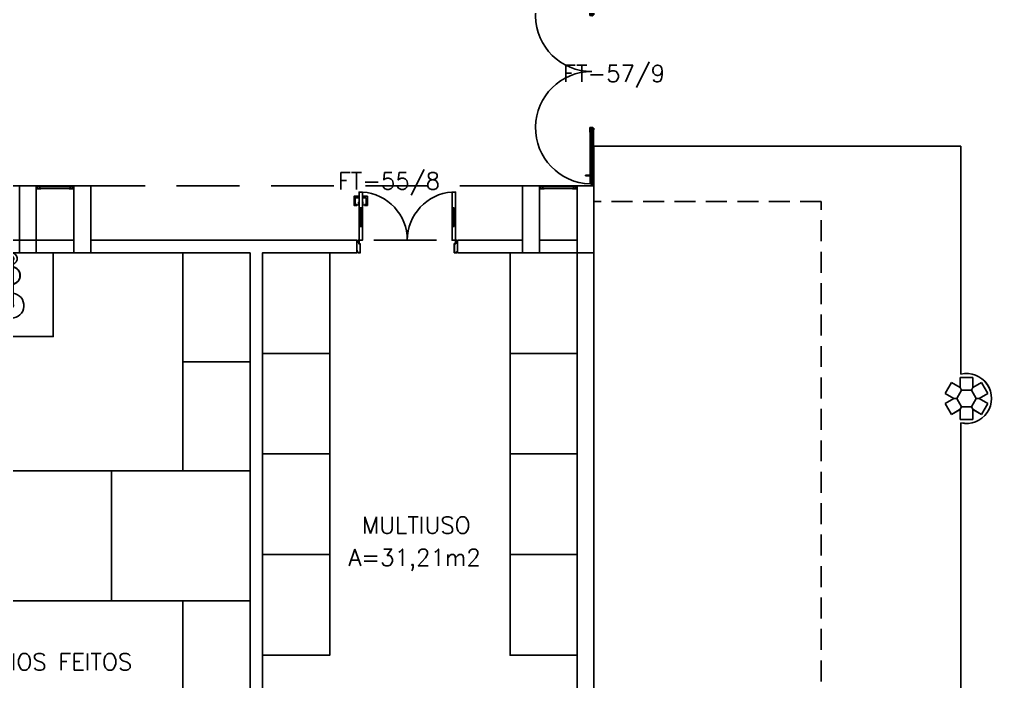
# Model space of a CAD drawing. Header units: millimetres. Extents: x 2128 to 2646, y 1972 to 2207.
# Drawn here: x 2352.61 to 2364.2, y 2103.13 to 2111.02 of the extents above; entities that cross this region are included whole.
import ezdxf

# ---------------------------------------------------------------- set-up
doc = ezdxf.new("R2010")
doc.units = ezdxf.units.MM
doc.linetypes.add('HIDDEN', pattern=[0.375, 0.25, -0.125])
for name, color, linetype in [('A-WC', 2, 'Continuous'), ('AR-ALV', 2, 'Continuous'), ('AR-BANCADAS', 1, 'Continuous'), ('AR-CHUVEIRO', 1, 'Continuous'), ('AR-ESQ', 1, 'Continuous'), ('AR-ESTC', 3, 'Continuous'), ('AR-ESTMA-C', 1, 'Continuous'), ('AR-LAY-OUT-EQUIPAMENTOS', 1, 'Continuous'), ('AR-PIS', 1, 'Continuous'), ('AR-PISO-V1', 1, 'Continuous'), ('AR-PORTA', 1, 'Continuous'), ('AR-PROJ', 1, 'HIDDEN'), ('AR-VIDRO', 2, 'Continuous'), ('BC- VISTA', 1, 'Continuous'), ('DT-ESQ-BAGUETE-C', 1, 'Continuous'), ('DT-ESQ-PERFIL CADEIRA-C', 2, 'Continuous'), ('DT-ESQ-PERFIL CADEIRA-V', 2, 'Continuous'), ('DT-ESQ-VENEZIANA-C', 1, 'Continuous'), ('DT-ESQ-VENEZIANA-V', 1, 'Continuous'), ('ENDEREÇO', 2, 'Continuous'), ('maçaneta', 1, 'Continuous'), ('montantes', 1, 'Continuous'), ('mov', 1, 'Continuous'), ('PLAT-CONG', 7, 'Continuous'), ('PM-PERFIL U-C', 2, 'Continuous'), ('PM-VIDRO', 2, 'Continuous'), ('pm1', 2, 'Continuous'), ('pm2', 2, 'Continuous'), ('TEXTO', 2, 'Continuous'), ('Área', 2, 'Continuous')]:
    doc.layers.add(name, color=color, linetype=linetype)
doc.styles.add('UNB-100', font='simplex.shx', dxfattribs={"height": 0.2})
doc.styles.add('UNB1-100', font='simplex.shx', dxfattribs={"height": 0.2})

# ---------------------------------------------------------------- blocks, each defined once
blk = doc.blocks.new('A$C34151AAB')
at = {"layer": 'AR-PISO-V1'}
for p in [(28.466, 2.718), (32.841, 0)]:
    blk.add_line(p, (32.841, 2.718), dxfattribs=at)
blk = doc.blocks.new('pilar15')
at = {"layer": 'AR-ESTMA-C'}
for p, q in [((0.075, 0.25), (-0.075, 0.25)), ((-0.075, 0.13), (-0.075, 0.25)), ((0.075, 0.13), (0.075, 0.25)), ((-0.179, 0.19), (-0.254, 0.06)), ((-0.075, 0.13), (-0.179, 0.19)), ((-0.075, 0.13), (-0.058, 0.1)), ((0.075, 0.13), (0.058, 0.1)), ((0.075, 0.13), (0.179, 0.19)), ((0.254, 0.06), (0.179, 0.19)), ((-0.15, 0), (-0.254, 0.06)), ((-0.254, -0.06), (-0.15, 0)), ((-0.15, 0), (-0.115, 0)), ((0.15, 0), (0.115, 0)), ((0.15, 0), (0.254, 0.06)), ((0.15, 0), (0.254, -0.06)), ((-0.179, -0.19), (-0.254, -0.06)), ((-0.075, -0.13), (-0.058, -0.1)), ((0.075, -0.13), (0.058, -0.1)), ((0.254, -0.06), (0.179, -0.19)), ((-0.075, -0.13), (-0.179, -0.19)), ((-0.075, -0.13), (-0.075, -0.25)), ((0.075, -0.13), (0.179, -0.19)), ((0.075, -0.13), (0.075, -0.25)), ((0.075, -0.25), (-0.075, -0.25))]:
    blk.add_line(p, q, dxfattribs=at)
blk.add_lwpolyline([(0.058, 0.1), (-0.058, 0.1), (-0.115, 0), (-0.058, -0.1), (0.058, -0.1), (0.115, 0)], close=True, dxfattribs=at)
blk = doc.blocks.new('A$C201E7DEE')
at = {"layer": 'AR-PISO-V1'}
for p in [(28.466, 3.299), (32.841, 0.581)]:
    blk.add_line(p, (32.841, 3.299), dxfattribs=at)
blk.add_arc((32.909, 0.29), 0.298, 256.8287, 103.1713, dxfattribs=at)
at = {"layer": 'AR-PROJ'}
blk.add_line((31.177, 2.64), (28.466, 2.64), dxfattribs=at)
at = {"layer": 'AR-ESTMA-C', "ltscale": 0.25}
blk.add_blockref('pilar15', (32.909, 0.29), dxfattribs=at)
blk = doc.blocks.new('BOX')
at = {"color": 1}
for p, q in [((-0.057, -0.14), (-0.057, -0.2)), ((-0.053, -0.14), (-0.053, -0.2)), ((-0.03, -0.165), (-0.053, -0.165)), ((-0.03, -0.175), (-0.053, -0.175)), ((-0.02, -0.73), (-0.02, -0.192)), ((0.02, -0.73), (0.02, -0.192))]:
    blk.add_line(p, q, dxfattribs=at)
blk.add_circle((0, -0.17), 0.02, dxfattribs=at)
for centre, radius, start, end in [((0, -0.17), 0.0699, 286.6348, 253.3652), ((-0.055, -0.14), 0.002, 0, 180), ((-0.055, -0.2), 0.002, 180, 0), ((0, -0.17), 0.03, 311.8103, 228.1897), ((0, -0.371), 0.107, 100.7532, 259.2468), ((0, -0.371), 0.103, 100.7532, 259.2468), ((0, -0.371), 0.103, 280.7532, 79.2468), ((0, -0.371), 0.107, 280.7532, 79.2468), ((0, -0.73), 0.15, 97.6623, 82.3377), ((0, -0.73), 0.025, 143.1301, 36.8699), ((0, -0.73), 0.02, 180, 0)]:
    blk.add_arc(centre, radius, start, end, dxfattribs=at)
blk = doc.blocks.new('chuvemerg-p')
at = {"layer": 'A-WC', "xscale": 4.000000000000012, "yscale": 4.000000000000012, "zscale": 4.000000000000012, "rotation": 315.0000000000003}
blk.add_blockref('BOX', (0, 0), dxfattribs=at)
blk = doc.blocks.new('chuveiro-emerg')
at = {"layer": 'AR-LAY-OUT-EQUIPAMENTOS'}
blk.add_lwpolyline([(0, 0.5), (1, 0.5), (1, -0.5), (0, -0.5)], close=True, dxfattribs=at)
at = {"layer": 'AR-LAY-OUT-EQUIPAMENTOS', "xscale": 0.250000000000002, "yscale": 0.250000000000002, "zscale": 0.250000000000002, "rotation": 135}
blk.add_blockref('chuvemerg-p', (-0.1, 0), dxfattribs=at)
blk = doc.blocks.new('BCL02')
at = {"layer": 'BC- VISTA'}
blk.add_lwpolyline([(0.8, 0), (0.8, -1.2), (0, -1.2), (0, 0)], close=True, dxfattribs=at)
blk = doc.blocks.new('BCP12')
at = {"layer": 'BC- VISTA'}
blk.add_lwpolyline([(0.8, 0), (0.8, -1.3), (0, -1.3), (0, 0)], close=True, dxfattribs=at)
blk = doc.blocks.new('BCP08')
at = {"layer": 'BC- VISTA'}
blk.add_lwpolyline([(0.8, 0), (0.8, -1.1), (0, -1.1), (0, 0)], close=True, dxfattribs=at)
blk = doc.blocks.new('BCP24')
at = {"layer": 'BC- VISTA'}
blk.add_lwpolyline([(1.55, 0), (1.55, -1.65), (0, -1.65), (0, 0)], close=True, dxfattribs=at)
blk = doc.blocks.new('EF01-P')
at = {"layer": 'DT-ESQ-BAGUETE-C', "ltscale": 0.1}
for points in [[(0.002, 0.035), (0.015, 0.035), (0.015, 0.033), (0.002, 0.033), (0.002, 0.005), (0.015, 0.005), (0.015, 0.004), (0.002, 0.004, -0.414214), (0, 0.005), (0, 0.033, -0.414214)], [(0.448, 0.035), (0.435, 0.035), (0.435, 0.033), (0.448, 0.033), (0.448, 0.005), (0.435, 0.005), (0.435, 0.004), (0.448, 0.004, 0.414214), (0.45, 0.005), (0.45, 0.033, 0.414214)]]:
    blk.add_lwpolyline(points, format="xyb", close=True, dxfattribs=at)
at = {"layer": 'DT-ESQ-PERFIL CADEIRA-C', "ltscale": 0.1}
for points in [[(0.01, 0.002), (0.01, 0.003), (0.002, 0.003, 1), (0.002, 0), (0.015, 0, 0.414214), (0.016, 0.002), (0.016, 0.033), (0.043, 0.033)], [(0.043, 0.006), (0.018, 0.006), (0.018, 0.016), (0.016, 0.016), (0.016, 0.006, 0.414214), (0.018, 0.005), (0.043, 0.005), (0.056, 0.005, 1), (0.056, 0.008), (0.043, 0.008), (0.043, 0.02), (0.043, 0.032), (0.056, 0.032, 1), (0.056, 0.035), (0.043, 0.035), (0.016, 0.035, 0.414214), (0.015, 0.033), (0.015, 0.002), (0.002, 0.002)], [(0.041, 0.02), (0.041, 0.032, -0.414214), (0.043, 0.033), (0.056, 0.033)], [(0.041, 0.02), (0.041, 0.008, 0.414214), (0.043, 0.006), (0.056, 0.006)], [(0.407, 0.006), (0.432, 0.006), (0.432, 0.016), (0.433, 0.016), (0.433, 0.006, -0.414214), (0.432, 0.005), (0.407, 0.005), (0.394, 0.005, -1), (0.394, 0.008), (0.407, 0.008), (0.407, 0.02), (0.407, 0.032), (0.394, 0.032, -1), (0.394, 0.035), (0.407, 0.035), (0.433, 0.035, -0.414214), (0.435, 0.033), (0.435, 0.002), (0.448, 0.002)], [(0.408, 0.02), (0.408, 0.032, 0.414214), (0.407, 0.033), (0.394, 0.033)], [(0.408, 0.02), (0.408, 0.008, -0.414214), (0.407, 0.006), (0.394, 0.006)], [(0.44, 0.002), (0.44, 0.003), (0.448, 0.003, -1), (0.448, 0), (0.435, 0, -0.414214), (0.433, 0.002), (0.433, 0.033), (0.407, 0.033)]]:
    blk.add_lwpolyline(points, format="xyb", dxfattribs=at)
at = {"layer": 'DT-ESQ-PERFIL CADEIRA-V', "ltscale": 0.1}
blk.add_line((0.015, 0), (0.435, 0), dxfattribs=at)
at = {"layer": 'DT-ESQ-VENEZIANA-C', "ltscale": 0.1}
for p, q in [((0.043, 0.011), (0.407, 0.011)), ((0.043, 0.009), (0.407, 0.009))]:
    blk.add_line(p, q, dxfattribs=at)
at = {"layer": 'DT-ESQ-VENEZIANA-V', "ltscale": 0.1}
blk.add_line((0.043, 0.031), (0.407, 0.031), dxfattribs=at)
blk = doc.blocks.new('PV1')
at = {"layer": 'AR-VIDRO'}
for p, q in [((0.682, 0.02), (0.005, 0.02)), ((0.682, 0.005), (0.005, 0.005)), ((0.022, 0.044), (0.022, 0.029)), ((0.022, 0.044), (0.688, 0.044)), ((0.022, 0.029), (0.688, 0.029)), ((2.703, 0.044), (2.037, 0.044)), ((2.703, 0.029), (2.037, 0.029)), ((2.043, 0.02), (2.72, 0.02)), ((2.043, 0.005), (2.72, 0.005)), ((2.703, 0.044), (2.703, 0.029))]:
    blk.add_line(p, q, dxfattribs=at)
at = {"layer": 'maçaneta'}
for p, q in [((0.112, 0.044), (0.112, 0.049)), ((0.112, 0.049), (0.132, 0.049)), ((0.117, 0.099), (0.127, 0.099)), ((0.117, 0.049), (0.117, 0.099)), ((0.127, 0.049), (0.127, 0.099)), ((0.132, 0.044), (0.132, 0.049)), ((2.613, 0.049), (2.593, 0.049)), ((2.593, 0.044), (2.593, 0.049)), ((2.598, 0.049), (2.598, 0.099)), ((2.608, 0.099), (2.598, 0.099)), ((2.608, 0.049), (2.608, 0.099)), ((2.613, 0.044), (2.613, 0.049))]:
    blk.add_line(p, q, dxfattribs=at)
at = {"layer": 'montantes'}
for p, q in [((0, 0), (0, 0.025)), ((0, 0.025), (0.02, 0.025)), ((0, 0), (0.02, 0)), ((0.005, 0.005), (0.005, 0.02)), ((0.02, 0.02), (0.02, 0.025)), ((0.02, 0), (0.02, 0.005)), ((0.642, 0.049), (0.693, 0.049)), ((0.642, 0.025), (0.693, 0.025)), ((0.688, 0.025), (0.668, 0.025)), ((0.668, 0.02), (0.668, 0.025)), ((0.668, 0), (0.668, 0.005)), ((0.688, 0), (0.668, 0)), ((0.682, 0.005), (0.682, 0.02)), ((0.688, 0.044), (0.688, 0.029)), ((0.688, 0), (0.688, 0.025)), ((0.693, 0.049), (0.693, 0.025)), ((2.032, 0.049), (2.032, 0.025)), ((2.082, 0.049), (2.032, 0.049)), ((2.082, 0.025), (2.032, 0.025)), ((2.037, 0.044), (2.037, 0.029)), ((2.037, 0.025), (2.057, 0.025)), ((2.037, 0), (2.037, 0.025)), ((2.037, 0), (2.057, 0)), ((2.043, 0.005), (2.043, 0.02)), ((2.057, 0.02), (2.057, 0.025)), ((2.057, 0), (2.057, 0.005)), ((2.705, 0.02), (2.705, 0.025)), ((2.725, 0.025), (2.705, 0.025)), ((2.705, 0), (2.705, 0.005)), ((2.725, 0), (2.705, 0)), ((2.72, 0.005), (2.72, 0.02)), ((2.725, 0), (2.725, 0.025))]:
    blk.add_line(p, q, dxfattribs=at)
for centre in [(0.693, 0.02), (2.032, 0.02)]:
    blk.add_circle(centre, 0.005, dxfattribs=at)
for centre, start, end in [((0.642, 0.044), 90, 180), ((0.642, 0.03), 180, 270), ((2.082, 0.044), 0, 90), ((2.082, 0.03), 270, 0)]:
    blk.add_arc(centre, 0.005, start, end, dxfattribs=at)
at = {"layer": 'mov'}
for centre, start, end in [((0.692, 0.025), 0, 178.3547), ((2.033, 0.025), 1.6453, 180)]:
    blk.add_arc(centre, 0.671, start, end, dxfattribs=at)
blk = doc.blocks.new('marco-d')
at = {"layer": 'PM-PERFIL U-C'}
for p, q in [((-0.013, 0), (-0.001, 0)), ((-0.025, -0.03), (-0.025, -0.011)), ((-0.023, -0.03), (-0.025, -0.03)), ((-0.023, -0.01), (-0.015, -0.01)), ((-0.014, -0.012), (-0.023, -0.012)), ((-0.023, -0.012), (-0.023, -0.03)), ((-0.015, -0.01), (-0.015, -0.001)), ((-0.002, -0.002), (-0.013, -0.002)), ((-0.013, -0.002), (-0.013, -0.01)), ((-0.002, -0.041), (-0.002, -0.002)), ((0.013, -0.043), (-0.001, -0.043)), ((0, -0.001), (0, -0.041)), ((0.013, -0.041), (0, -0.041)), ((0.013, -0.043), (0.013, -0.148)), ((0.015, -0.042), (0.015, -0.148)), ((-0.025, -0.138), (-0.025, -0.12)), ((-0.025, -0.12), (-0.023, -0.12)), ((-0.023, -0.12), (-0.023, -0.138)), ((-0.023, -0.138), (-0.014, -0.138)), ((-0.015, -0.14), (-0.023, -0.14)), ((-0.015, -0.148), (-0.015, -0.14)), ((-0.013, -0.139), (-0.013, -0.148)), ((-0.013, -0.148), (0.013, -0.148)), ((0.013, -0.15), (-0.013, -0.15))]:
    blk.add_line(p, q, dxfattribs=at)
for centre, start, end in [((-0.013, -0.001), 90, 180), ((-0.001, -0.001), 360, 90), ((-0.023, -0.011), 90, 180), ((-0.014, -0.01), 270, 0), ((-0.001, -0.041), 180, 270), ((0.013, -0.042), 0, 90), ((-0.023, -0.138), 180, 270), ((-0.013, -0.148), 180, 270), ((-0.014, -0.139), 0, 90), ((0.013, -0.148), 269.9386, 0)]:
    blk.add_arc(centre, 0.0015, start, end, dxfattribs=at)
blk = doc.blocks.new('marco-e')
at = {"layer": 'PM-PERFIL U-C'}
for p, q in [((-0.015, -0.043), (-0.015, -0.149)), ((-0.013, -0.041), (0, -0.041)), ((-0.013, -0.043), (0.001, -0.043)), ((-0.013, -0.043), (-0.013, -0.148)), ((0, -0.002), (0, -0.041)), ((0.014, 0), (0.002, 0)), ((0.002, -0.042), (0.002, -0.002)), ((0.002, -0.002), (0.013, -0.002)), ((0.013, -0.002), (0.013, -0.011)), ((0.015, -0.01), (0.015, -0.002)), ((0.024, -0.01), (0.015, -0.01)), ((0.015, -0.012), (0.023, -0.012)), ((0.023, -0.012), (0.023, -0.03)), ((0.023, -0.03), (0.025, -0.03)), ((0.025, -0.03), (0.025, -0.012)), ((0.013, -0.148), (-0.013, -0.148)), ((-0.013, -0.15), (0.014, -0.15)), ((0.013, -0.14), (0.013, -0.148)), ((0.023, -0.138), (0.015, -0.138)), ((0.015, -0.14), (0.024, -0.14)), ((0.015, -0.149), (0.015, -0.14)), ((0.025, -0.12), (0.023, -0.12)), ((0.023, -0.12), (0.023, -0.138)), ((0.025, -0.139), (0.025, -0.12))]:
    blk.add_line(p, q, dxfattribs=at)
for centre, start, end in [((-0.013, -0.043), 90, 180), ((0.002, -0.002), 90, 180), ((0.001, -0.042), 270, 0), ((0.015, -0.011), 180, 270), ((0.014, -0.002), 0, 90), ((0.024, -0.012), 0, 90), ((-0.013, -0.149), 180, 270.0614), ((0.015, -0.14), 90, 180), ((0.014, -0.149), 270, 0), ((0.024, -0.139), 270, 0)]:
    blk.add_arc(centre, 0.0015, start, end, dxfattribs=at)
blk = doc.blocks.new('PM6V-B')
at = {"layer": 'maçaneta'}
for points in [[(1.075, 0.675), (1.13, 0.675), (1.13, 0.655), (1.091, 0.655, 0.414214), (1.09, 0.654), (1.09, 0.575), (1.11, 0.575), (1.11, 0.565), (1.075, 0.565)], [(1.18, 0.675), (1.235, 0.675), (1.235, 0.565), (1.2, 0.565), (1.2, 0.575), (1.22, 0.575), (1.22, 0.654, 0.414214), (1.218, 0.655), (1.18, 0.655)]]:
    blk.add_lwpolyline(points, format="xyb", close=True, dxfattribs=at)
for points in [[(1.13, 0.565), (1.13, 0.605), (1.135, 0.605), (1.135, 0.565)], [(1.18, 0.565), (1.18, 0.605), (1.175, 0.605), (1.175, 0.565)]]:
    blk.add_lwpolyline(points, close=True, dxfattribs=at)
at = {"layer": 'mov'}
for centre, start, end in [((0.025, 0.151), 359.8606, 86.0112), ((1.175, 0.151), 93.9888, 180.1394)]:
    blk.add_arc(centre, 0.575, start, end, dxfattribs=at)
at = {"layer": 'PM-VIDRO'}
for p, q in [((0.04, 0.325), (0.04, 0.525)), ((0.05, 0.525), (0.05, 0.325)), ((1.15, 0.525), (1.15, 0.325)), ((1.16, 0.325), (1.16, 0.525))]:
    blk.add_line(p, q, dxfattribs=at)
at = {"layer": 'pm1'}
for p, q in [((0.04, 0.525), (0.025, 0.525)), ((0.065, 0.535), (0.04, 0.535)), ((0.04, 0.525), (0.04, 0.535)), ((0.05, 0.535), (0.05, 0.525)), ((0.065, 0.525), (0.05, 0.525)), ((0.065, 0.535), (0.065, 0.525)), ((1.135, 0.535), (1.135, 0.525)), ((1.135, 0.535), (1.16, 0.535)), ((1.135, 0.525), (1.15, 0.525)), ((1.15, 0.535), (1.15, 0.525)), ((1.16, 0.525), (1.16, 0.535)), ((1.16, 0.525), (1.175, 0.525)), ((0.04, 0.325), (0.025, 0.325)), ((0.04, 0.315), (0.04, 0.325)), ((0.065, 0.315), (0.04, 0.315)), ((0.065, 0.325), (0.05, 0.325)), ((0.05, 0.325), (0.05, 0.315)), ((0.065, 0.325), (0.065, 0.315)), ((1.135, 0.325), (1.135, 0.315)), ((1.135, 0.325), (1.15, 0.325)), ((1.135, 0.315), (1.16, 0.315)), ((1.15, 0.325), (1.15, 0.315)), ((1.16, 0.315), (1.16, 0.325)), ((1.16, 0.325), (1.175, 0.325))]:
    blk.add_line(p, q, dxfattribs=at)
for points in [[(0.025, 0.525), (0.025, 0.725), (0.065, 0.725), (0.065, 0.525)], [(1.175, 0.525), (1.175, 0.725), (1.135, 0.725), (1.135, 0.525)], [(0.065, 0.325), (0.065, 0.15), (0.025, 0.15), (0.025, 0.325)], [(1.135, 0.325), (1.135, 0.15), (1.175, 0.15), (1.175, 0.325)]]:
    blk.add_lwpolyline(points, dxfattribs=at)
at = {"layer": 'pm2'}
for p, q in [((0.025, 0.325), (0.025, 0.525)), ((0.065, 0.525), (0.065, 0.325)), ((1.135, 0.525), (1.135, 0.325)), ((1.175, 0.325), (1.175, 0.525))]:
    blk.add_line(p, q, dxfattribs=at)
at = {"layer": 'pm1'}
for name, p in [('marco-d', (0.025, 0.15)), ('marco-e', (1.175, 0.15))]:
    blk.add_blockref(name, p, dxfattribs=at)
blk = doc.blocks.new('A$C527D507D')
at = {"layer": 'AR-PISO-V1'}
for p, q in [((28.466, 27.008), (32.841, 27.008)), ((28.466, 27.008), (28.466, 26.546)), ((32.841, 24.29), (32.841, 27.008)), ((32.841, 23.71), (32.841, 18.29))]:
    blk.add_line(p, q, dxfattribs=at)
blk.add_arc((32.909, 24), 0.298, 256.8287, 103.1713, dxfattribs=at)
at = {"layer": 'AR-PROJ'}
blk.add_line((31.177, 26.35), (28.466, 26.35), dxfattribs=at)
blk.add_lwpolyline([(29.445, 0), (31.177, 3), (31.177, 26.35)], dxfattribs=at)
at = {"layer": 'AR-ESTMA-C', "ltscale": 0.25}
blk.add_blockref('pilar15', (32.909, 24), dxfattribs=at)

msp = doc.modelspace()

# ---------------------------------------------------------------- linework, layer by layer
at = {"layer": 'AR-ALV'}
for p, q in [((2351.411, 2108.39), (2352.611, 2108.39)), ((2352.811, 2108.39), (2353.261, 2108.39)), ((2353.461, 2108.39), (2356.636, 2108.39)), ((2356.636, 2108.39), (2356.636, 2108.24)), ((2357.836, 2108.39), (2358.611, 2108.39)), ((2357.836, 2108.39), (2357.836, 2108.24)), ((2358.811, 2108.39), (2359.261, 2108.39)), ((2351.411, 2108.24), (2352.611, 2108.24)), ((2352.811, 2108.24), (2353.261, 2108.24)), ((2353.461, 2108.24), (2355.361, 2108.24)), ((2355.361, 2108.24), (2355.361, 2099.915)), ((2355.511, 2108.24), (2355.511, 2099.915)), ((2355.511, 2108.24), (2356.636, 2108.24)), ((2357.836, 2108.24), (2359.261, 2108.24)), ((2359.261, 2108.24), (2359.261, 2099.915)), ((2359.461, 2108.24), (2359.461, 2099.915))]:
    msp.add_line(p, q, dxfattribs=at)
at = {"layer": 'AR-ESTC'}
for p, q in [((2352.811, 2109.04), (2352.611, 2109.04)), ((2352.611, 2109.04), (2352.611, 2108.24)), ((2352.811, 2108.24), (2352.811, 2109.04)), ((2353.261, 2109.04), (2353.461, 2109.04)), ((2353.261, 2108.24), (2353.261, 2109.04)), ((2353.461, 2109.04), (2353.461, 2108.24)), ((2358.811, 2109.04), (2358.611, 2109.04)), ((2358.611, 2109.04), (2358.611, 2108.24)), ((2358.811, 2108.24), (2358.811, 2109.04)), ((2359.261, 2109.04), (2359.461, 2109.04)), ((2359.261, 2108.24), (2359.261, 2109.04)), ((2359.461, 2109.04), (2359.461, 2108.24)), ((2352.611, 2108.24), (2352.811, 2108.24)), ((2353.461, 2108.24), (2353.261, 2108.24)), ((2358.611, 2108.24), (2358.811, 2108.24)), ((2359.461, 2108.24), (2359.261, 2108.24))]:
    msp.add_line(p, q, dxfattribs=at)
at = {"layer": 'AR-PIS', "ltscale": 10}
msp.add_line((2359.461, 2109.448), (2359.461, 2109.04), dxfattribs=at)
at = {"layer": 'AR-PROJ', "ltscale": 3}
for p, q in [((2358.611, 2109.04), (2299.461, 2109.04)), ((2358.611, 2108.39), (2358.611, 2109.04)), ((2299.461, 2108.39), (2358.611, 2108.39))]:
    msp.add_line(p, q, dxfattribs=at)

# ---------------------------------------------------------------- block references
at = {"layer": 'AR-BANCADAS'}
for name, p in [('BCP12', (2354.561, 2108.24)), ('BCL02', (2355.511, 2108.24)), ('BCL02', (2358.461, 2108.24)), ('BCP12', (2354.561, 2106.94)), ('BCL02', (2355.511, 2107.04)), ('BCL02', (2358.461, 2107.04)), ('BCL02', (2355.511, 2105.84)), ('BCL02', (2358.461, 2105.84)), ('BCL02', (2355.511, 2104.64)), ('BCL02', (2358.461, 2104.64)), ('BCP08', (2354.561, 2104.09))]:
    msp.add_blockref(name, p, dxfattribs=at)
at = {"layer": 'AR-BANCADAS', "rotation": 90}
for p in [(2352.061, 2104.09), (2353.711, 2104.09)]:
    msp.add_blockref('BCP24', p, dxfattribs=at)
at = {"layer": 'AR-CHUVEIRO', "rotation": 270}
msp.add_blockref('chuveiro-emerg', (2352.515, 2108.24), dxfattribs=at)
at = {"layer": 'AR-ESQ', "rotation": 180}
for p in [(2353.261, 2109.04), (2359.261, 2109.04)]:
    msp.add_blockref('EF01-P', p, dxfattribs=at)
at = {"layer": 'AR-PORTA', "rotation": 90}
msp.add_blockref('PV1', (2359.461, 2109.04), dxfattribs=at)
at = {"layer": 'AR-PORTA', "xscale": -1}
msp.add_blockref('PM6V-B', (2357.836, 2108.24), dxfattribs=at)
at = {"layer": 'PLAT-CONG'}
for name, p in [('A$C34151AAB', (2330.995, 2106.793)), ('A$C201E7DEE', (2330.995, 2106.212)), ('A$C527D507D', (2330.995, 2082.503))]:
    msp.add_blockref(name, p, dxfattribs=at)

# ---------------------------------------------------------------- texts
at = {"layer": 'ENDEREÇO', "style": 'UNB1-100'}
for s, p in [('FT-57/9', (2359.093, 2110.279)), ('FT-55/8', (2356.409, 2108.996))]:
    msp.add_text(s, height=0.2, dxfattribs=at).set_placement(p)
at = {"layer": 'TEXTO', "style": 'UNB-100'}
for s, p in [('MULTIUSO', (2356.696, 2104.892)), ('PROJETO "SOMOS FEITOS', (2350.562, 2103.26))]:
    msp.add_text(s, height=0.2, dxfattribs=at).set_placement(p)
at = {"layer": 'Área', "style": 'UNB-100'}
msp.add_text('A=31,21m2', height=0.2, dxfattribs=at).set_placement((2356.535, 2104.506))

doc.saveas('drawing.dxf')
